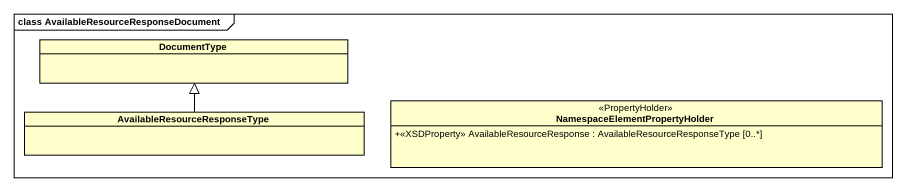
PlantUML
@startuml
mainframe class AvailableResourceResponseDocument
hide circle
hide empty members
skinparam classAttributeIconSize 0
class DocumentType
class "AvailableResourceResponseType" as AvailableResourceResponseTyp
class "NamespaceElementPropertyHolder" as NamespaceElementPropertyHold <<PropertyHolder>> {
  +<<XSDProperty>> AvailableResourceResponse : AvailableResourceResponseType [0..*]
}
AvailableResourceResponseTyp -up-|> DocumentType
@enduml
